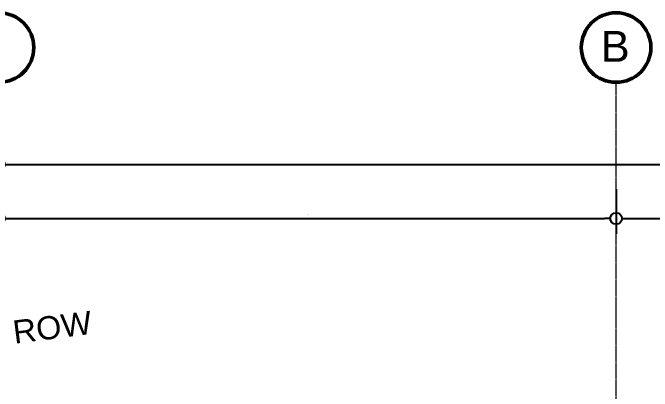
# Model space of a CAD drawing. Header units: millimetres. Extents: x -1379 to 1385823, y -4884429 to 548763.
# Drawn here: x 280734 to 289007, y -2296079 to -2291182 of the extents above; entities that cross this region are included whole.
import ezdxf

# ---------------------------------------------------------------- set-up
doc = ezdxf.new("R2010")
doc.units = ezdxf.units.MM
doc.linetypes.add('DPA_Grid _ Level 100', pattern=[10, 5.5, -1.6, 1.3, -1.6])
doc.layers.add('000 - D I M', color=7, linetype='Continuous')
for name, color, linetype, lineweight in [('G-ANNO-TEXT', 7, 'Continuous', 9), ('S-GRID', 7, 'Continuous', 9), ('S-GRID-IDEN', 7, 'Continuous', 50)]:
    doc.layers.add(name, color=color, linetype=linetype, lineweight=lineweight)
doc.styles.add('ARIAL', font='arial.ttf')
doc.styles.add('Arial_2', font='arial.ttf', dxfattribs={"height": 3})
doc.dimstyles.new('DPA-DIM-3_0_C-C', dxfattribs={"dimscale": 304.8, "dimtxt": 306.07782, "dimasz": 0.492126, "dimexe": 0.656168, "dimexo": 0.0625, "dimgap": 0.164042, "dimtad": 1, "dimdec": 0, "dimzin": 0, "dimdsep": 46, "dimtxsty": 'Arial_2', "dimblk1": 'DOTBLANK', "dimblk2": 'DOTBLANK', "dimsah": 1, "dimcen": 0.09, "dimdle": 0.656168, "dimclrd": 7, "dimclre": 7, "dimclrt": 7, "dimadec": 8, "dimazin": 0, "dimtfac": 1, "dimtdec": 4, "dimtix": 1, "dimtmove": 0, "dimatfit": 3, "dimfxl": 1.312336, "dimfxlon": 1, "dimtvp": 1, "dimtolj": 1, "dimtzin": 0, "dimarcsym": 2})

# ---------------------------------------------------------------- blocks, each defined once
blk = doc.blocks.new('Grid - 100 Scale-586761-IV01 - LOWER ROOF LEVEL PLAN')
at = {"layer": 'S-GRID-IDEN', "color": 7}
blk.add_circle((0, 0), 4.5, dxfattribs=at)
blk = doc.blocks.new('_DotBlank')
at = {"color": 7, "linetype": 'ByBlock', "lineweight": -2}
blk.add_line((-0.5, 0), (-1, 0), dxfattribs=at)
blk.add_circle((0, 0), 0.5, dxfattribs=at)
blk = doc.blocks.new('DIMBLOCK1-IV01 - LOWER ROOF LEVEL PLAN')
at = {"layer": '000 - D I M', "color": 7, "lineweight": -2, "transparency": 16777216}
for p, q in [((280554.6, -2293462.9), (280554.6, -2294043.9)), ((288539.6, -2293462.9), (288539.6, -2294043.9)), ((280704.6, -2293843.9), (288389.6, -2293843.9))]:
    blk.add_line(p, q, dxfattribs=at)
at = {"layer": 'Defpoints', "color": 7, "transparency": 16777216}
for p in [(280554.6, -2293443.9), (288539.6, -2293443.9), (288539.6, -2293843.9)]:
    blk.add_point(p, dxfattribs=at)
at = {"layer": '000 - D I M', "color": 7, "lineweight": -2, "transparency": 16777216, "xscale": 150, "yscale": 150, "zscale": 150, "rotation": 180}
blk.add_blockref('_DotBlank', (280554.6, -2293843.9), dxfattribs=at)
at = {"layer": '000 - D I M', "color": 7, "lineweight": -2, "transparency": 16777216, "xscale": 150, "yscale": 150, "zscale": 150}
blk.add_blockref('_DotBlank', (288539.6, -2293843.9), dxfattribs=at)
at = {"layer": '000 - D I M', "color": 7, "transparency": 16777216, "insert": (284547.1, -2293792.3), "char_height": 3, "width": 1107.531, "attachment_point": 5, "style": 'Arial_2'}
blk.add_mtext('\\A1;7985', dxfattribs=at)
blk = doc.blocks.new('DIMBLOCK2-IV01 - LOWER ROOF LEVEL PLAN')
at = {"layer": '000 - D I M', "color": 7, "lineweight": -2, "transparency": 16777216}
for p, q in [((288539.6, -2293462.9), (288539.6, -2294043.9)), ((299479.6, -2293462.9), (299479.6, -2294043.9)), ((288689.6, -2293843.9), (299329.6, -2293843.9))]:
    blk.add_line(p, q, dxfattribs=at)
at = {"layer": 'Defpoints', "color": 7, "transparency": 16777216}
for p in [(288539.6, -2293443.9), (299479.6, -2293443.9), (299479.6, -2293843.9)]:
    blk.add_point(p, dxfattribs=at)
at = {"layer": '000 - D I M', "color": 7, "lineweight": -2, "transparency": 16777216, "xscale": 150, "yscale": 150, "zscale": 150, "rotation": 180}
blk.add_blockref('_DotBlank', (288539.6, -2293843.9), dxfattribs=at)
at = {"layer": '000 - D I M', "color": 7, "lineweight": -2, "transparency": 16777216, "xscale": 150, "yscale": 150, "zscale": 150}
blk.add_blockref('_DotBlank', (299479.6, -2293843.9), dxfattribs=at)
at = {"layer": '000 - D I M', "color": 7, "transparency": 16777216, "insert": (294009.6, -2293792.3), "char_height": 3, "width": 1384.414, "attachment_point": 5, "style": 'Arial_2'}
blk.add_mtext('\\A1;10940', dxfattribs=at)
blk = doc.blocks.new('DIMBLOCK3-IV01 - LOWER ROOF LEVEL PLAN')
at = {"layer": '000 - D I M', "color": 7, "lineweight": -2, "transparency": 16777216}
for p, q in [((280554.6, -2292762.9), (280554.6, -2293343.9)), ((299479.6, -2292762.9), (299479.6, -2293343.9)), ((280704.6, -2293143.9), (299329.6, -2293143.9))]:
    blk.add_line(p, q, dxfattribs=at)
at = {"layer": 'Defpoints', "color": 7, "transparency": 16777216}
for p in [(280554.6, -2292743.9), (299479.6, -2292743.9), (299479.6, -2293143.9)]:
    blk.add_point(p, dxfattribs=at)
at = {"layer": '000 - D I M', "color": 7, "lineweight": -2, "transparency": 16777216, "xscale": 150, "yscale": 150, "zscale": 150, "rotation": 180}
blk.add_blockref('_DotBlank', (280554.6, -2293143.9), dxfattribs=at)
at = {"layer": '000 - D I M', "color": 7, "lineweight": -2, "transparency": 16777216, "xscale": 150, "yscale": 150, "zscale": 150}
blk.add_blockref('_DotBlank', (299479.6, -2293143.9), dxfattribs=at)
at = {"layer": '000 - D I M', "color": 7, "transparency": 16777216, "insert": (290017.1, -2293092.3), "char_height": 3, "width": 1384.414, "attachment_point": 5, "style": 'Arial_2'}
blk.add_mtext('\\A1;18925', dxfattribs=at)

msp = doc.modelspace()

# ---------------------------------------------------------------- linework, layer by layer
at = {"layer": 'S-GRID', "color": 7, "linetype": 'DPA_Grid _ Level 100'}
msp.add_line((288539.6, -2320165.5), (288539.6, -2292081.5), dxfattribs=at)

# ---------------------------------------------------------------- block references
at = {"layer": 'S-GRID-IDEN', "color": 7, "xscale": 99.99999999999993, "yscale": 99.99999999999993, "zscale": 99.99999999999993}
for p in [(280554.6, -2291631.5), (288539.6, -2291631.5)]:
    msp.add_blockref('Grid - 100 Scale-586761-IV01 - LOWER ROOF LEVEL PLAN', p, dxfattribs=at)

# ---------------------------------------------------------------- texts
at = {"layer": 'G-ANNO-TEXT', "color": 7, "insert": (280717.2, -2295168.1), "char_height": 300, "width": 1282.7, "attachment_point": 1, "rotation": 7.32125, "style": 'Arial_2'}
msp.add_mtext('ROW', dxfattribs=at)
at = {"layer": 'S-GRID-IDEN', "color": 7, "lineweight": 9, "insert": (288343.3, -2291415.6), "char_height": 400, "width": 456.962, "attachment_point": 1, "style": 'ARIAL'}
msp.add_mtext('B', dxfattribs=at)

# ---------------------------------------------------------------- dimensions: what is measured, and where the dimension line sits
at = {"layer": '000 - D I M', "color": 7}
for base, p1, p2, override, picture, middle in [((299479.6, -2293143.9), (280554.6, -2292743.9), (299479.6, -2292743.9), {"dimpost": '<>', "dimclrd": 7, "dimclre": 7, "dimclrt": 7, "dimfxl": 18925.000001}, 'DIMBLOCK3-IV01 - LOWER ROOF LEVEL PLAN', (290017.1, -2293092.3)), ((288539.6, -2293843.9), (280554.6, -2293443.9), (288539.6, -2293443.9), {"dimpost": '<>', "dimclrd": 7, "dimclre": 7, "dimclrt": 7, "dimfxl": 7985.000001}, 'DIMBLOCK1-IV01 - LOWER ROOF LEVEL PLAN', (284547.1, -2293792.3)), ((299479.6, -2293843.9), (288539.6, -2293443.9), (299479.6, -2293443.9), {"dimpost": '<>', "dimclrd": 7, "dimclre": 7, "dimclrt": 7, "dimfxl": 10940}, 'DIMBLOCK2-IV01 - LOWER ROOF LEVEL PLAN', (294009.6, -2293792.3))]:
    dim = msp.add_linear_dim(base=base, p1=p1, p2=p2, dimstyle='DPA-DIM-3_0_C-C', override=override, dxfattribs=at)
    dim.commit()
    dim.dimension.update_dxf_attribs({"geometry": picture, "text_midpoint": middle})

doc.saveas('drawing.dxf')
